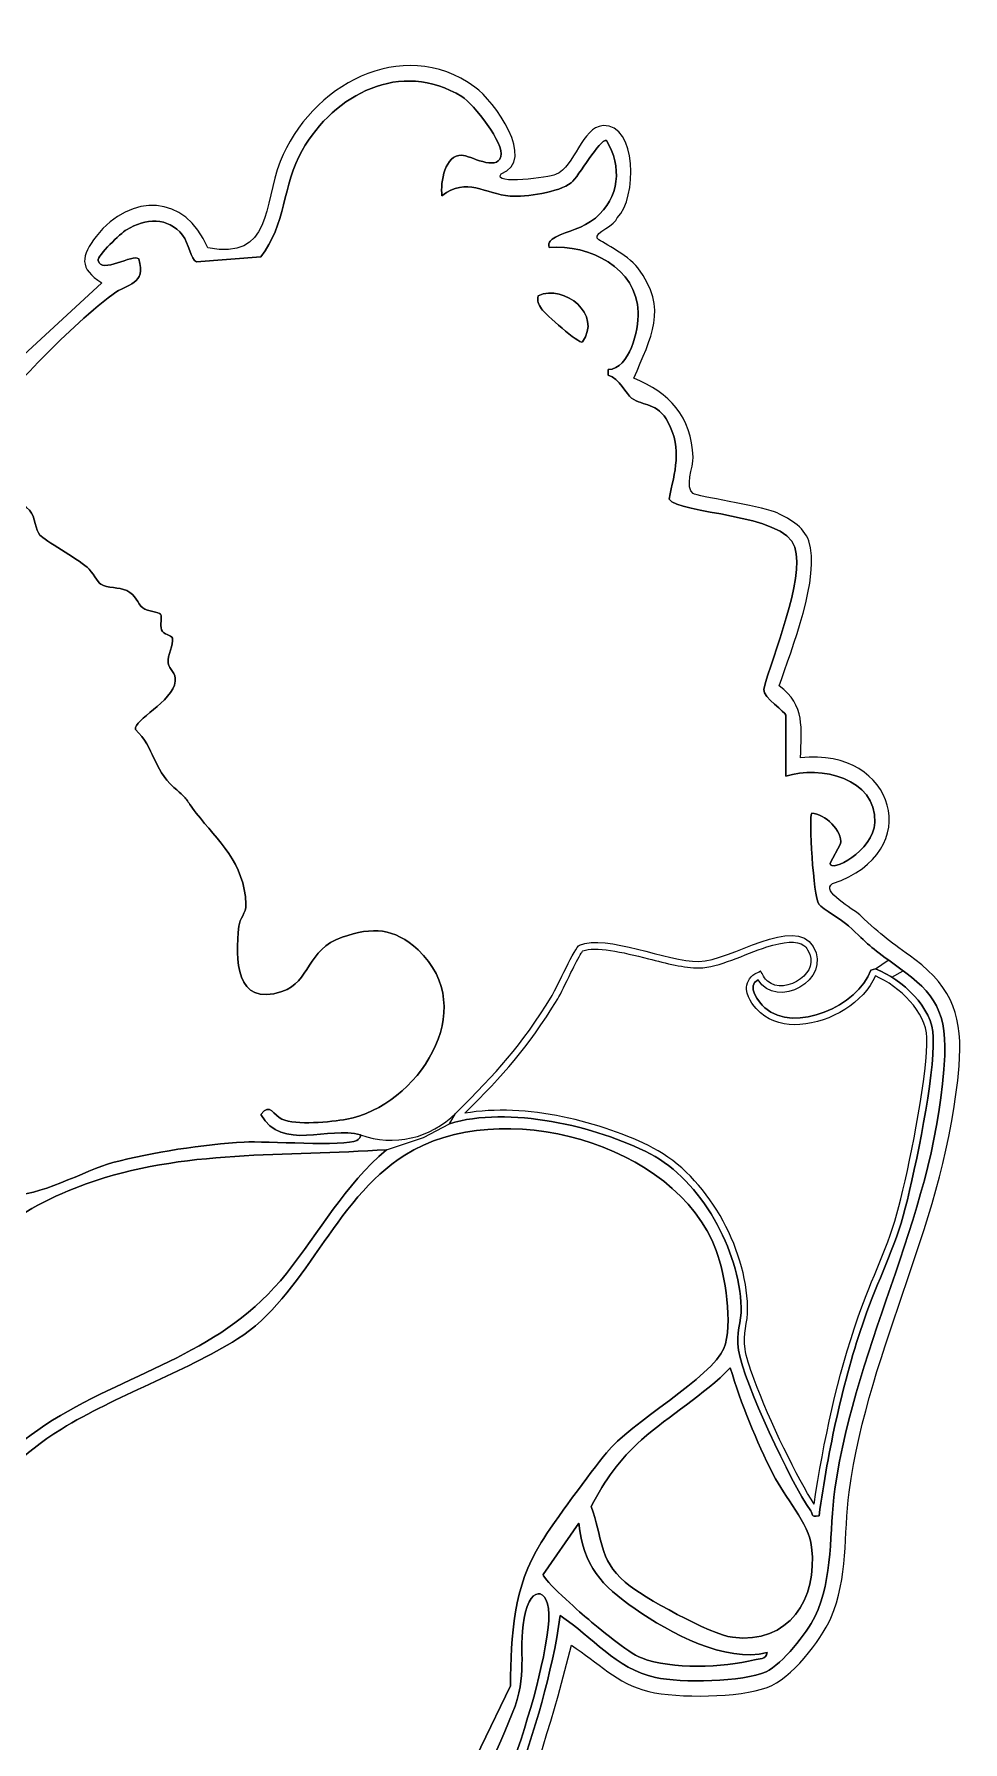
# Model space of a CAD drawing. Header units: millimetres. Extents: x -48 to 44, y -70 to 37.
# Drawn here: x 10.1 to 43.7, y -30.3 to 31.4 of the extents above; entities that cross this region are included whole.
import ezdxf

# ---------------------------------------------------------------- set-up
doc = ezdxf.new("R2010")
doc.units = ezdxf.units.MM
doc.layers.get('0').update_dxf_attribs({"linetype": 'CONTINUOUS'})

msp = doc.modelspace()

# ---------------------------------------------------------------- linework, layer by layer
for p, q in [((12.563, 22.437), (8.158, 18.363)), ((40.529, -2.362), (40.987, -2.038)), ((41.116, -2.663), (41.522, -2.424)), ((24.185, -8.454), (25.125, -7.956)), ((25.125, -7.956), (25.349, -7.58)), ((22.853, -8.893), (24.185, -8.454))]:
    msp.add_line(p, q)
for points in [[(15.989, 23.188), (18.309, 23.373)], [(30.869, 19.296), (30.869, 19.098)], [(37.281, 6.806), (37.281, 4.602)], [(39.264, 2.16), (38.883, 1.463)], [(40.351, -2.401), (40.529, -2.362)], [(28.52, -24.249), (29.798, -22.385)], [(27.33, -28.265), (21.976, -39.343)]]:
    msp.add_lwpolyline(points, close=True)
msp.add_arc((23.02, -5.27), 3.28, 250.34827, 315.22061)
for points, knots in [([(26.994, 26.375), (28.305, 26.842), (26.743, 29.011), (26.05, 29.509), (23.389, 31.419), (20.089, 29.535), (19.01, 26.813), (18.398, 25.267), (18.715, 23.235), (16.396, 23.7)], [15, 15, 15, 15, 16, 16, 16, 17, 17, 17, 18, 18, 18, 18]), ([(18.309, 23.373), (19.22, 24.503), (19.096, 25.976), (19.807, 27.219), (20.97, 29.253), (23.366, 30.515), (25.572, 29.164), (26.006, 28.898), (27.126, 27.458), (26.988, 26.993), (26.827, 26.454), (25.867, 27.033), (25.576, 27.046), (24.968, 27.072), (24.794, 26.076), (24.858, 25.576)], [53, 53, 53, 53, 54, 54, 54, 55, 55, 55, 56, 56, 56, 57, 57, 57, 58, 58, 58, 58]), ([(24.858, 25.576), (24.794, 26.076), (24.968, 27.072), (25.576, 27.046), (25.867, 27.033), (26.827, 26.454), (26.988, 26.993), (27.126, 27.458), (26.006, 28.898), (25.572, 29.164), (23.366, 30.515), (20.97, 29.253), (19.807, 27.219), (19.096, 25.976), (19.22, 24.503), (18.309, 23.373)], [35, 35, 35, 35, 36, 36, 36, 37, 37, 37, 38, 38, 38, 39, 39, 39, 40, 40, 40, 40]), ([(31.194, 24.784), (31.914, 25.484), (31.918, 28.189), (30.678, 28.112), (29.905, 28.064), (29.665, 26.628), (28.964, 26.345), (28.759, 26.262), (26.663, 25.936), (26.994, 26.375)], [12, 12, 12, 12, 13, 13, 13, 14, 14, 14, 15, 15, 15, 15]), ([(24.858, 25.576), (25.753, 26.285), (26.413, 25.633), (27.322, 25.57), (27.885, 25.532), (29.087, 25.699), (29.525, 26.051), (29.802, 26.274), (30.559, 27.637), (30.8, 27.579)], [58, 58, 58, 58, 59, 59, 59, 60, 60, 60, 61, 61, 61, 61]), ([(30.8, 27.579), (30.559, 27.637), (29.802, 26.274), (29.525, 26.051), (29.087, 25.699), (27.885, 25.532), (27.322, 25.57), (26.413, 25.633), (25.753, 26.285), (24.858, 25.576)], [32, 32, 32, 32, 33, 33, 33, 34, 34, 34, 35, 35, 35, 35]), ([(30.8, 27.579), (31.379, 26.635), (31.273, 25.503), (30.401, 24.775), (29.941, 24.391), (29.394, 24.321), (28.96, 24.078), (28.786, 23.981), (28.686, 23.933), (28.732, 23.707)], [61, 61, 61, 61, 62, 62, 62, 63, 63, 63, 64, 64, 64, 64]), ([(28.732, 23.707), (28.686, 23.933), (28.786, 23.981), (28.96, 24.078), (29.394, 24.321), (29.941, 24.391), (30.401, 24.775), (31.273, 25.503), (31.379, 26.635), (30.8, 27.579)], [29, 29, 29, 29, 30, 30, 30, 31, 31, 31, 32, 32, 32, 32]), ([(16.396, 23.7), (15.572, 25.627), (13.63, 25.71), (12.362, 24.11), (11.811, 23.413), (11.733, 22.941), (12.563, 22.437)], [18, 18, 18, 18, 19, 19, 19, 20, 20, 20, 20]), ([(13.898, 23.302), (13.69, 23.496), (12.543, 22.729), (12.433, 23.24), (12.393, 23.423), (13.261, 24.23), (13.457, 24.351), (14.133, 24.77), (14.959, 24.826), (15.485, 24.154), (15.708, 23.868), (15.782, 23.262), (15.989, 23.188)], [48, 48, 48, 48, 49, 49, 49, 50, 50, 50, 51, 51, 51, 52, 52, 52, 52]), ([(15.989, 23.188), (15.782, 23.262), (15.708, 23.868), (15.485, 24.154), (14.959, 24.826), (14.133, 24.77), (13.457, 24.351), (13.261, 24.23), (12.393, 23.423), (12.433, 23.24), (12.543, 22.729), (13.69, 23.496), (13.898, 23.302)], [41, 41, 41, 41, 42, 42, 42, 43, 43, 43, 44, 44, 44, 45, 45, 45, 45]), ([(31.793, 18.982), (32.413, 20.487), (33.054, 21.469), (31.937, 22.971), (31.574, 23.459), (30.509, 23.959), (30.469, 24.042), (30.363, 24.256), (31.145, 24.512), (31.194, 24.784)], [9, 9, 9, 9, 10, 10, 10, 11, 11, 11, 12, 12, 12, 12]), ([(28.732, 23.707), (30.182, 23.837), (31.905, 22.972), (31.946, 21.37), (31.963, 20.713), (31.645, 19.331), (30.869, 19.296)], [64, 64, 64, 64, 65, 65, 65, 66, 66, 66, 66]), ([(30.869, 19.296), (31.645, 19.331), (31.963, 20.713), (31.946, 21.37), (31.905, 22.972), (30.182, 23.837), (28.732, 23.707)], [27, 27, 27, 27, 28, 28, 28, 29, 29, 29, 29]), ([(7.758, 16.893), (9.441, 18.66), (11.026, 20.537), (12.975, 22.027), (13.479, 22.412), (14.19, 22.357), (13.898, 23.302)], [46, 46, 46, 46, 47, 47, 47, 48, 48, 48, 48]), ([(13.898, 23.302), (14.19, 22.357), (13.479, 22.412), (12.975, 22.027), (11.026, 20.537), (9.441, 18.66), (7.758, 16.893)], [45, 45, 45, 45, 46, 46, 46, 47, 47, 47, 47]), ([(30.869, 19.098), (31.259, 18.98), (31.529, 18.403), (31.71, 18.269), (32.126, 17.963), (32.649, 18.125), (33.033, 17.387), (33.542, 16.406), (33.273, 15.614), (33.062, 14.62)], [67, 67, 67, 67, 68, 68, 68, 69, 69, 69, 70, 70, 70, 70]), ([(33.062, 14.62), (33.273, 15.614), (33.542, 16.406), (33.033, 17.387), (32.649, 18.125), (32.126, 17.963), (31.71, 18.269), (31.529, 18.403), (31.259, 18.98), (30.869, 19.098)], [23, 23, 23, 23, 24, 24, 24, 25, 25, 25, 26, 26, 26, 26]), ([(37.048, 7.871), (37.485, 9.195), (38.547, 11.801), (38.11, 13.114), (37.945, 13.612), (37.346, 13.965), (36.879, 14.153), (36.292, 14.389), (34.078, 14.715), (33.934, 14.814), (33.621, 15.028), (33.943, 15.776), (33.932, 16.137), (33.89, 17.585), (33.068, 18.475), (31.793, 18.982)], [4, 4, 4, 4, 5, 5, 5, 6, 6, 6, 7, 7, 7, 8, 8, 8, 9, 9, 9, 9]), ([(8.551, 15.683), (8.573, 15.661), (8.546, 15.299), (8.681, 15.08), (8.909, 14.71), (9.714, 14.498), (9.957, 14.217), (10.17, 13.97), (10.162, 13.493), (10.328, 13.318)], [0, 0, 0, 0, 1, 1, 1, 2, 2, 2, 3, 3, 3, 3]), ([(10.328, 13.318), (10.162, 13.493), (10.17, 13.97), (9.957, 14.217), (9.714, 14.498), (8.909, 14.71), (8.681, 15.08), (8.546, 15.299), (8.573, 15.661), (8.551, 15.683)], [36, 36, 36, 36, 37, 37, 37, 38, 38, 38, 39, 39, 39, 39]), ([(33.062, 14.62), (33.409, 14.062), (37.224, 14.119), (37.605, 12.881), (37.975, 11.679), (36.796, 8.999), (36.486, 7.735)], [70, 70, 70, 70, 71, 71, 71, 72, 72, 72, 72]), ([(36.486, 7.735), (36.796, 8.999), (37.975, 11.679), (37.605, 12.881), (37.224, 14.119), (33.409, 14.062), (33.062, 14.62)], [21, 21, 21, 21, 22, 22, 22, 23, 23, 23, 23]), ([(10.328, 13.318), (10.519, 13.117), (11.64, 12.49), (12.035, 12.154), (12.237, 11.981), (12.41, 11.607), (12.524, 11.54), (12.78, 11.391), (13.176, 11.447), (13.467, 11.314), (13.813, 11.155), (13.837, 10.84), (14.044, 10.689), (14.217, 10.563), (14.643, 10.529), (14.686, 10.462), (14.753, 10.355), (14.666, 10.072), (14.723, 9.898)], [3, 3, 3, 3, 4, 4, 4, 5, 5, 5, 6, 6, 6, 7, 7, 7, 8, 8, 8, 9, 9, 9, 9]), ([(14.723, 9.898), (14.666, 10.072), (14.753, 10.355), (14.686, 10.462), (14.643, 10.529), (14.217, 10.563), (14.044, 10.689), (13.837, 10.84), (13.813, 11.155), (13.467, 11.314), (13.176, 11.447), (12.78, 11.391), (12.524, 11.54), (12.41, 11.607), (12.237, 11.981), (12.035, 12.154), (11.64, 12.49), (10.519, 13.117), (10.328, 13.318)], [30, 30, 30, 30, 31, 31, 31, 32, 32, 32, 33, 33, 33, 34, 34, 34, 35, 35, 35, 36, 36, 36, 36]), ([(14.723, 9.898), (14.788, 9.701), (15.086, 9.72), (15.114, 9.588), (15.167, 9.345), (14.923, 8.994), (14.969, 8.687), (15.002, 8.456), (15.257, 8.338), (15.22, 8.042), (15.121, 7.266), (13.711, 6.651), (13.777, 6.289)], [9, 9, 9, 9, 10, 10, 10, 11, 11, 11, 12, 12, 12, 13, 13, 13, 13]), ([(13.777, 6.289), (13.711, 6.651), (15.121, 7.266), (15.22, 8.042), (15.257, 8.338), (15.002, 8.456), (14.969, 8.687), (14.923, 8.994), (15.167, 9.345), (15.114, 9.588), (15.086, 9.72), (14.788, 9.701), (14.723, 9.898)], [26, 26, 26, 26, 27, 27, 27, 28, 28, 28, 29, 29, 29, 30, 30, 30, 30]), ([(13.777, 6.289), (14.489, 5.615), (14.398, 4.89), (15.171, 4.201), (15.771, 3.664), (15.542, 3.83), (15.977, 3.271), (16.764, 2.26), (17.724, 1.478), (17.772, -0.021), (17.783, -0.351), (17.543, -0.542), (17.516, -0.816), (17.397, -2.018), (17.37, -3.745), (19.076, -3.177), (20.118, -2.831), (19.964, -1.649), (21.253, -1.214), (22.365, -0.838), (23.12, -0.866), (23.992, -1.674), (26.293, -3.807), (23.96, -7.321), (21.416, -7.789), (20.84, -7.894), (19.579, -8.019), (19.075, -7.792), (18.771, -7.656), (18.643, -7.169), (18.314, -7.622)], [13, 13, 13, 13, 14, 14, 14, 15, 15, 15, 16, 16, 16, 17, 17, 17, 18, 18, 18, 19, 19, 19, 20, 20, 20, 21, 21, 21, 22, 22, 22, 23, 23, 23, 23]), ([(18.314, -7.622), (18.643, -7.169), (18.771, -7.656), (19.075, -7.792), (19.579, -8.019), (20.84, -7.894), (21.416, -7.789), (23.96, -7.321), (26.293, -3.807), (23.992, -1.674), (23.12, -0.866), (22.365, -0.838), (21.253, -1.214), (19.964, -1.649), (20.118, -2.831), (19.076, -3.177), (17.37, -3.745), (17.397, -2.018), (17.516, -0.816), (17.543, -0.542), (17.783, -0.351), (17.772, -0.021), (17.724, 1.478), (16.764, 2.26), (15.977, 3.271), (15.542, 3.83), (15.771, 3.664), (15.171, 4.201), (14.398, 4.89), (14.489, 5.615), (13.777, 6.289)], [16, 16, 16, 16, 17, 17, 17, 18, 18, 18, 19, 19, 19, 20, 20, 20, 21, 21, 21, 22, 22, 22, 23, 23, 23, 24, 24, 24, 25, 25, 25, 26, 26, 26, 26]), ([(37.281, 4.602), (38.523, 5.004), (40.57, 4.532), (40.496, 2.933), (40.447, 1.892), (38.874, 1.078), (38.883, 1.463)], [74, 74, 74, 74, 75, 75, 75, 76, 76, 76, 76]), ([(38.883, 1.463), (38.874, 1.078), (40.447, 1.892), (40.496, 2.933), (40.57, 4.532), (38.523, 5.004), (37.281, 4.602)], [17, 17, 17, 17, 18, 18, 18, 19, 19, 19, 19]), ([(38.217, 3.265), (38.106, 3.143), (38.279, 0.255), (38.474, -0.017), (38.612, -0.211), (39.302, -0.571), (39.553, -0.808), (40.273, -1.484), (40.33, -1.571), (41.148, -2.152), (42.491, -3.106), (43.099, -3.704), (43.024, -5.484), (42.79, -11.009), (39.827, -15.732), (39.057, -21.154), (38.839, -22.688), (39.016, -24.372), (38.327, -25.768), (38.04, -26.349), (37.157, -27.492), (36.574, -27.757), (35.738, -28.137), (33.492, -28.167), (32.572, -27.962), (31.125, -27.64), (30.308, -26.51), (29.133, -25.725)], [78, 78, 78, 78, 79, 79, 79, 80, 80, 80, 81, 81, 81, 82, 82, 82, 83, 83, 83, 84, 84, 84, 85, 85, 85, 86, 86, 86, 87, 87, 87, 87]), ([(29.133, -25.725), (30.308, -26.51), (31.125, -27.64), (32.572, -27.962), (33.492, -28.167), (35.738, -28.137), (36.574, -27.757), (37.157, -27.492), (38.04, -26.349), (38.327, -25.768), (39.016, -24.372), (38.839, -22.688), (39.057, -21.154), (39.827, -15.732), (42.79, -11.009), (43.024, -5.484), (43.099, -3.704), (42.491, -3.106), (41.148, -2.152), (40.33, -1.571), (40.273, -1.484), (39.553, -0.808), (39.302, -0.571), (38.612, -0.211), (38.474, -0.017), (38.279, 0.255), (38.106, 3.143), (38.217, 3.265)], [6, 6, 6, 6, 7, 7, 7, 8, 8, 8, 9, 9, 9, 10, 10, 10, 11, 11, 11, 12, 12, 12, 13, 13, 13, 14, 14, 14, 15, 15, 15, 15]), ([(41.945, -2.023), (41.044, -1.358), (40.795, -1.203), (39.954, -0.407), (39.745, -0.208), (38.501, 0.456), (38.973, 0.727)], [0, 0, 0, 0, 1, 1, 1, 2, 2, 2, 2]), ([(25.349, -7.58), (26.858, -6.059), (27.681, -5.214), (28.838, -3.321), (29.028, -3.01), (29.658, -1.57), (29.829, -1.499), (30.802, -1.094), (32.999, -2.103), (34.141, -2.089), (35.289, -2.074), (37.61, -0.407), (38.275, -1.551), (38.98, -2.761), (36.939, -3.859), (36.279, -2.749)], [0, 0, 0, 0, 1, 1, 1, 2, 2, 2, 3, 3, 3, 4, 4, 4, 5, 5, 5, 5]), ([(25.683, -7.578), (27.09, -6.158), (27.917, -5.281), (29.04, -3.444), (29.152, -3.26), (29.329, -2.877), (29.519, -2.492), (29.657, -2.212), (29.799, -1.937), (29.893, -1.788), (29.917, -1.751), (29.938, -1.721), (29.95, -1.705)], [0.037349, 0.037349, 0.037349, 0.037349, 1, 1, 1, 1.472591, 1.472591, 1.472591, 1.816099, 1.816099, 1.816099, 1.901051, 1.901051, 1.901051, 1.901051]), ([(29.95, -1.705), (30.395, -1.542), (31.375, -1.75), (32.315, -1.99), (32.976, -2.159), (33.62, -2.331), (34.144, -2.325), (34.869, -2.315), (35.78, -1.828), (36.597, -1.565), (37.2, -1.37), (37.694, -1.323), (37.935, -1.51), (37.986, -1.549), (38.031, -1.599), (38.071, -1.669), (38.324, -2.104), (38.153, -2.46), (37.817, -2.719), (37.453, -3), (36.927, -3.07), (36.626, -2.804), (36.573, -2.758), (36.525, -2.7), (36.482, -2.628), (36.443, -2.563), (36.405, -2.498), (36.366, -2.433)], [2.013575, 2.013575, 2.013575, 2.013575, 2.59239, 2.59239, 2.59239, 3, 3, 3, 3.528063, 3.528063, 3.528063, 3.918067, 3.918067, 3.918067, 4, 4, 4, 4.440583, 4.440583, 4.440583, 4.916946, 4.916946, 4.916946, 5, 5, 5, 5.058531, 5.058531, 5.058531, 5.058531]), ([(29.534, -26.794), (30.494, -27.421), (31.162, -28.187), (32.332, -28.47), (33.383, -28.724), (35.608, -28.695), (36.609, -28.326), (37.471, -28.009), (38.543, -26.648), (38.908, -25.816), (39.545, -24.365), (39.367, -22.804), (39.573, -21.27), (40.295, -15.898), (43.091, -11.456), (43.543, -5.868), (43.68, -4.174), (43.339, -3.052), (41.945, -2.023)], [103, 103, 103, 103, 104, 104, 104, 105, 105, 105, 106, 106, 106, 107, 107, 107, 108, 108, 108, 109, 109, 109, 109]), ([(40.521, -2.614), (40.099, -3.577), (38.907, -4.293), (37.795, -4.369), (37.275, -4.405), (36.757, -4.29), (36.369, -3.944), (36.178, -3.774), (35.902, -3.484), (35.865, -3.099), (35.847, -2.901), (35.952, -2.658), (36.167, -2.541), (36.233, -2.505), (36.299, -2.469), (36.366, -2.433)], [9.030614, 9.030614, 9.030614, 9.030614, 9.691155, 9.691155, 9.691155, 10, 10, 10, 10.66056, 10.66056, 10.66056, 11, 11, 11, 11.155087, 11.155087, 11.155087, 11.155087]), ([(36.279, -2.749), (35.851, -2.981), (36.288, -3.556), (36.526, -3.768), (37.592, -4.718), (39.903, -3.697), (40.351, -2.401)], [5, 5, 5, 5, 6, 6, 6, 7, 7, 7, 7]), ([(40.351, -2.401), (39.903, -3.697), (37.592, -4.718), (36.526, -3.768), (36.288, -3.556), (35.851, -2.981), (36.279, -2.749)], [9, 9, 9, 9, 10, 10, 10, 11, 11, 11, 11]), ([(40.529, -2.362), (41.494, -2.748), (42.585, -3.732), (42.613, -4.83), (42.65, -6.294), (41.982, -9.505), (41.6, -11.006), (41.226, -12.473), (40.601, -13.622), (40.121, -15.004), (39.332, -17.273), (38.821, -19.741), (38.483, -22.118)], [8, 8, 8, 8, 9, 9, 9, 10, 10, 10, 11, 11, 11, 12, 12, 12, 12]), ([(38.483, -22.118), (38.821, -19.741), (39.332, -17.273), (40.121, -15.004), (40.601, -13.622), (41.226, -12.473), (41.6, -11.006), (41.982, -9.505), (42.65, -6.294), (42.613, -4.83), (42.585, -3.732), (41.494, -2.748), (40.529, -2.362)], [4, 4, 4, 4, 5, 5, 5, 6, 6, 6, 7, 7, 7, 8, 8, 8, 8]), ([(39.898, -14.927), (40.386, -13.523), (41.005, -12.382), (41.371, -10.948), (41.729, -9.542), (42.344, -6.577), (42.377, -5.078), (42.379, -4.992), (42.379, -4.911), (42.377, -4.836), (42.354, -3.918), (41.395, -2.992), (40.521, -2.614)], [5, 5, 5, 5, 6, 6, 6, 6.945751, 6.945751, 6.945751, 7, 7, 7, 7.97058, 7.97058, 7.97058, 7.97058]), ([(21.786, -8.56), (21.328, -8.785), (18.494, -8.575), (17.704, -8.619), (16.284, -8.698), (14.337, -8.984), (12.967, -9.36), (11.989, -9.628), (10.147, -10.657), (9.296, -10.492), (8.862, -10.408), (8.13, -9.409), (7.972, -9.01), (7.778, -8.517), (7.803, -7.545), (7.554, -7.29), (7.248, -6.975), (6.31, -7.086), (6.086, -6.621), (5.864, -6.162), (6.029, -5.771), (6.552, -5.814)], [25, 25, 25, 25, 26, 26, 26, 27, 27, 27, 28, 28, 28, 29, 29, 29, 30, 30, 30, 31, 31, 31, 32, 32, 32, 32]), ([(6.552, -5.814), (6.029, -5.771), (5.864, -6.162), (6.086, -6.621), (6.31, -7.086), (7.248, -6.975), (7.554, -7.29), (7.803, -7.545), (7.778, -8.517), (7.972, -9.01), (8.13, -9.409), (8.862, -10.408), (9.296, -10.492), (10.147, -10.657), (11.989, -9.628), (12.967, -9.36), (14.337, -8.984), (16.284, -8.698), (17.704, -8.619), (18.494, -8.575), (21.328, -8.785), (21.786, -8.56)], [7, 7, 7, 7, 8, 8, 8, 9, 9, 9, 10, 10, 10, 11, 11, 11, 12, 12, 12, 13, 13, 13, 14, 14, 14, 14]), ([(6.487, -33.604), (5.781, -33.596), (6.513, -31.313), (6.552, -30.866), (6.646, -29.782), (6.404, -28.434), (6.562, -27.403), (6.652, -26.815), (7.166, -25.986), (7.359, -25.394), (8.358, -22.323), (8.093, -20.851), (11.107, -18.989), (13.058, -17.783), (15.513, -16.956), (17.468, -15.731), (19.894, -14.209), (20.933, -10.721), (23.516, -9.088), (26.948, -6.917), (33.289, -8.604), (34.769, -12.54), (35.09, -13.395), (35.383, -15.233), (35.043, -16.072), (34.627, -17.095), (31.629, -18.806), (30.799, -19.843), (30.218, -20.569), (28.913, -22.331), (28.437, -23.093), (27.438, -24.697), (27.349, -26.434), (27.33, -28.265)], [33, 33, 33, 33, 34, 34, 34, 35, 35, 35, 36, 36, 36, 37, 37, 37, 38, 38, 38, 39, 39, 39, 40, 40, 40, 41, 41, 41, 42, 42, 42, 43, 43, 43, 44, 44, 44, 44]), ([(27.33, -28.265), (27.349, -26.434), (27.438, -24.697), (28.437, -23.093), (28.913, -22.331), (30.218, -20.569), (30.799, -19.843), (31.629, -18.806), (34.627, -17.095), (35.043, -16.072), (35.383, -15.233), (35.09, -13.395), (34.769, -12.54), (33.289, -8.604), (26.948, -6.917), (23.516, -9.088), (20.933, -10.721), (19.894, -14.209), (17.468, -15.731), (15.513, -16.956), (13.058, -17.783), (11.107, -18.989), (8.093, -20.851), (8.358, -22.323), (7.359, -25.394), (7.166, -25.986), (6.652, -26.815), (6.562, -27.403), (6.404, -28.434), (6.646, -29.782), (6.552, -30.866), (6.513, -31.313), (5.781, -33.596), (6.487, -33.604)], [3, 3, 3, 3, 4, 4, 4, 5, 5, 5, 6, 6, 6, 7, 7, 7, 8, 8, 8, 9, 9, 9, 10, 10, 10, 11, 11, 11, 12, 12, 12, 13, 13, 13, 14, 14, 14, 14]), ([(38.483, -22.118), (38.163, -22.191), (38.266, -22.06), (38.185, -21.943), (37.436, -20.867), (35.786, -17.378), (35.577, -16.142), (35.469, -15.503), (35.681, -15.123), (35.668, -14.591), (35.619, -12.535), (34.211, -9.989), (32.386, -9.044), (30.425, -8.03), (27.248, -7.298), (25.125, -7.956)], [12, 12, 12, 12, 13, 13, 13, 14, 14, 14, 15, 15, 15, 16, 16, 16, 17, 17, 17, 17]), ([(38.305, -21.699), (37.736, -20.831), (36.678, -18.67), (36.137, -17.199), (35.97, -16.746), (35.852, -16.354), (35.809, -16.102), (35.712, -15.529), (35.918, -15.182), (35.904, -14.585), (35.852, -12.427), (34.43, -9.836), (32.494, -8.835), (30.664, -7.888), (27.858, -7.185), (25.683, -7.578)], [13.033099, 13.033099, 13.033099, 13.033099, 13.772527, 13.772527, 13.772527, 14, 14, 14, 15, 15, 15, 16, 16, 16, 16.909578, 16.909578, 16.909578, 16.909578]), ([(3.484, -23.122), (4.717, -21.293), (5.501, -20.625), (5.491, -18.305), (5.485, -16.983), (5.559, -16.232), (6.129, -14.946), (7.145, -12.654), (9.706, -10.948), (11.996, -10.125), (15.469, -8.877), (19.231, -9.141), (22.853, -8.893)], [8, 8, 8, 8, 9, 9, 9, 10, 10, 10, 11, 11, 11, 12, 12, 12, 12]), ([(22.853, -8.893), (19.231, -9.141), (15.469, -8.877), (11.996, -10.125), (9.706, -10.948), (7.145, -12.654), (6.129, -14.946), (5.559, -16.232), (5.485, -16.983), (5.491, -18.305), (5.501, -20.625), (4.717, -21.293), (3.484, -23.122)], [15, 15, 15, 15, 16, 16, 16, 17, 17, 17, 18, 18, 18, 19, 19, 19, 19]), ([(22.853, -8.893), (21.334, -10.19), (20.441, -11.847), (19.24, -13.361), (16.944, -16.257), (13.768, -16.828), (10.789, -18.671), (7.729, -20.563), (7.96, -22.146), (6.958, -25.26), (6.767, -25.853), (6.252, -26.68), (6.161, -27.269), (6.01, -28.258), (6.234, -29.555), (6.151, -30.599), (6.091, -31.346), (5.521, -33.012), (5.818, -33.609), (5.939, -33.852), (6.43, -33.874), (6.405, -34.183)], [12, 12, 12, 12, 13, 13, 13, 14, 14, 14, 15, 15, 15, 16, 16, 16, 17, 17, 17, 18, 18, 18, 19, 19, 19, 19]), ([(6.405, -34.183), (6.43, -33.874), (5.939, -33.852), (5.818, -33.609), (5.521, -33.012), (6.091, -31.346), (6.151, -30.599), (6.234, -29.555), (6.01, -28.258), (6.161, -27.269), (6.252, -26.68), (6.767, -25.853), (6.958, -25.26), (7.96, -22.146), (7.729, -20.563), (10.789, -18.671), (13.768, -16.828), (16.944, -16.257), (19.24, -13.361), (20.441, -11.847), (21.334, -10.19), (22.853, -8.893)], [8, 8, 8, 8, 9, 9, 9, 10, 10, 10, 11, 11, 11, 12, 12, 12, 13, 13, 13, 14, 14, 14, 15, 15, 15, 15]), ([(32.386, -9.044), (34.211, -9.989), (35.619, -12.535), (35.668, -14.591), (35.681, -15.123), (35.469, -15.503), (35.577, -16.142), (35.786, -17.378), (37.436, -20.867), (38.185, -21.943), (38.266, -22.06), (38.163, -22.191), (38.483, -22.118)], [0, 0, 0, 0, 1, 1, 1, 2, 2, 2, 3, 3, 3, 4, 4, 4, 4]), ([(30.248, -21.783), (30.757, -20.822), (31.256, -20.105), (32.069, -19.377), (33.068, -18.484), (34.329, -17.763), (35.276, -16.774)], [2, 2, 2, 2, 3, 3, 3, 4, 4, 4, 4]), ([(35.276, -16.774), (34.329, -17.763), (33.068, -18.484), (32.069, -19.377), (31.256, -20.105), (30.757, -20.822), (30.248, -21.783)], [1, 1, 1, 1, 2, 2, 2, 3, 3, 3, 3]), ([(35.276, -16.774), (35.67, -18.09), (36.21, -19.408), (36.83, -20.631), (37.234, -21.428), (38.117, -22.405), (38.216, -23.253), (38.436, -25.13), (37.398, -26.775), (35.356, -26.514)], [4, 4, 4, 4, 5, 5, 5, 6, 6, 6, 7, 7, 7, 7]), ([(31.473, -24.519), (32.096, -25.061), (34.584, -26.416), (35.356, -26.514), (37.398, -26.775), (38.436, -25.13), (38.216, -23.253), (38.117, -22.405), (37.234, -21.428), (36.83, -20.631)], [4, 4, 4, 4, 5, 5, 5, 6, 6, 6, 7, 7, 7, 7]), ([(29.798, -22.385), (29.994, -23.957), (30.599, -24.633), (31.84, -25.488), (33.09, -26.348), (35.093, -27.454), (36.613, -27.062)], [4, 4, 4, 4, 5, 5, 5, 6, 6, 6, 6]), ([(22.184, -39.819), (23.705, -36.355), (26.01, -32.739), (27.399, -29.269), (27.982, -27.813), (27.606, -27.157), (27.828, -25.823), (28.049, -24.492), (28.874, -24.703), (28.696, -26.159), (28.247, -29.828), (25.965, -34.386), (25.057, -38.149), (24.503, -40.442), (23.327, -46.332), (23.537, -48.487), (23.67, -49.852), (24.473, -51.374), (24.795, -52.714)], [11, 11, 11, 11, 12, 12, 12, 13, 13, 13, 14, 14, 14, 15, 15, 15, 16, 16, 16, 17, 17, 17, 17]), ([(23.537, -48.487), (23.327, -46.332), (24.503, -40.442), (25.057, -38.149), (25.965, -34.386), (28.247, -29.828), (28.696, -26.159), (28.874, -24.703), (28.049, -24.492), (27.828, -25.823), (27.606, -27.157), (27.982, -27.813), (27.399, -29.269), (26.01, -32.739), (23.705, -36.355), (22.184, -39.819)], [0, 0, 0, 0, 1, 1, 1, 2, 2, 2, 3, 3, 3, 4, 4, 4, 5, 5, 5, 5]), ([(32.072, -27.26), (31.555, -27.055), (30.53, -26.187), (30.065, -25.794), (29.826, -25.593), (28.495, -24.414), (28.52, -24.249)], [1, 1, 1, 1, 2, 2, 2, 3, 3, 3, 3]), ([(28.52, -24.249), (28.495, -24.414), (29.826, -25.593), (30.065, -25.794), (30.53, -26.187), (31.555, -27.055), (32.072, -27.26)], [2, 2, 2, 2, 3, 3, 3, 4, 4, 4, 4]), ([(29.133, -25.725), (28.533, -29.977), (26.563, -33.936), (25.534, -38.092), (24.975, -40.351), (23.832, -45.939), (23.92, -48.096), (23.978, -49.525), (25.015, -51.492), (25.359, -52.917)], [87, 87, 87, 87, 88, 88, 88, 89, 89, 89, 90, 90, 90, 90]), ([(25.359, -52.917), (25.015, -51.492), (23.978, -49.525), (23.92, -48.096), (23.832, -45.939), (24.975, -40.351), (25.534, -38.092), (26.563, -33.936), (28.533, -29.977), (29.133, -25.725)], [3, 3, 3, 3, 4, 4, 4, 5, 5, 5, 6, 6, 6, 6]), ([(24.601, -61.106), (24.606, -60.786), (24.599, -60.469), (24.555, -60.16), (24.365, -58.848), (23.457, -58.03), (23.516, -56.513), (23.53, -56.127), (23.746, -54.811), (23.935, -54.528), (24.291, -53.997), (25.755, -53.781), (25.856, -52.998), (25.922, -52.484), (25.177, -50.854), (24.998, -50.232), (24.811, -49.582), (24.439, -48.468), (24.445, -47.835), (24.459, -46.203), (25.111, -43.048), (25.427, -41.325), (26.352, -36.28), (28.332, -31.744), (29.534, -26.794)], [95, 95, 95, 95, 96, 96, 96, 97, 97, 97, 98, 98, 98, 99, 99, 99, 100, 100, 100, 101, 101, 101, 102, 102, 102, 103, 103, 103, 103])]:
    msp.add_open_spline(points, degree=3, knots=knots)
for points in [[(28.331, 21.968), (29.301, 22.387), (30.649, 21.284), (29.934, 20.297)], [(29.934, 20.297), (30.649, 21.284), (29.301, 22.387), (28.331, 21.968)], [(28.457, 21.495), (28.352, 21.657), (28.288, 21.764), (28.331, 21.968)], [(28.331, 21.968), (28.288, 21.764), (28.352, 21.657), (28.457, 21.495)], [(29.934, 20.297), (29.814, 20.205), (28.579, 21.306), (28.457, 21.495)], [(28.457, 21.495), (28.579, 21.306), (29.814, 20.205), (29.934, 20.297)], [(36.486, 7.735), (36.468, 7.439), (37.281, 6.918), (37.281, 6.806)], [(37.281, 6.806), (37.281, 6.918), (36.468, 7.439), (36.486, 7.735)], [(37.815, 5.269), (37.843, 6.347), (37.99, 7.151), (37.048, 7.871)], [(38.973, 0.727), (42.36, 1.849), (41.246, 5.65), (37.815, 5.269)], [(39.264, 2.16), (39.34, 2.633), (38.694, 3.251), (38.217, 3.265)], [(38.217, 3.265), (38.694, 3.251), (39.34, 2.633), (39.264, 2.16)], [(25.125, -7.956), (27.248, -7.298), (30.425, -8.03), (32.386, -9.044)], [(18.314, -7.622), (19.061, -8.972), (20.758, -8.023), (21.917, -8.359)], [(21.917, -8.359), (20.758, -8.023), (19.061, -8.972), (18.314, -7.622)], [(21.917, -8.359), (21.95, -8.402), (21.841, -8.533), (21.786, -8.56)], [(21.786, -8.56), (21.841, -8.533), (21.95, -8.402), (21.917, -8.359)], [(38.305, -21.699), (38.645, -19.432), (39.145, -17.093), (39.898, -14.927)], [(36.83, -20.631), (36.21, -19.408), (35.67, -18.09), (35.276, -16.774)], [(31.473, -24.519), (30.502, -23.675), (30.664, -22.898), (30.248, -21.783)], [(30.248, -21.783), (30.664, -22.898), (30.502, -23.675), (31.473, -24.519)], [(31.84, -25.488), (30.599, -24.633), (29.994, -23.957), (29.798, -22.385)], [(35.356, -26.514), (34.584, -26.416), (32.096, -25.061), (31.473, -24.519)], [(36.613, -27.062), (35.093, -27.454), (33.09, -26.348), (31.84, -25.488)], [(36.613, -27.062), (36.561, -27.332), (36.33, -27.279), (36.145, -27.327)], [(36.145, -27.327), (36.33, -27.279), (36.561, -27.332), (36.613, -27.062)], [(36.145, -27.327), (35.037, -27.613), (33.142, -27.682), (32.072, -27.26)], [(32.072, -27.26), (33.142, -27.682), (35.037, -27.613), (36.145, -27.327)]]:
    msp.add_open_spline(points, degree=3)

doc.saveas('drawing.dxf')
